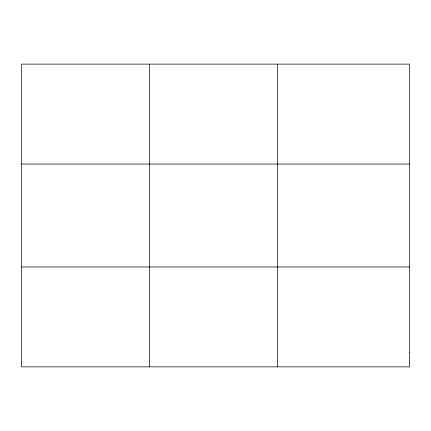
<?xml version="1.0" encoding="UTF-8"?>
<svg xmlns="http://www.w3.org/2000/svg" width="431" height="431" viewBox="0 0 431 431"><rect width="100%" height="100%" fill="white"/><g stroke="black" fill="none" stroke-linecap="round" stroke-linejoin="round"><path stroke-width="0.65" d="M149.557 366.883L149.557 64.117M277.564 366.883L277.564 64.117M21.55 164.028L409.45 164.028M21.55 266.972L409.45 266.972M409.45 352.612L409.45 366.883L21.55 366.883L21.55 64.117L409.45 64.117L409.45 352.612"/></g></svg>
